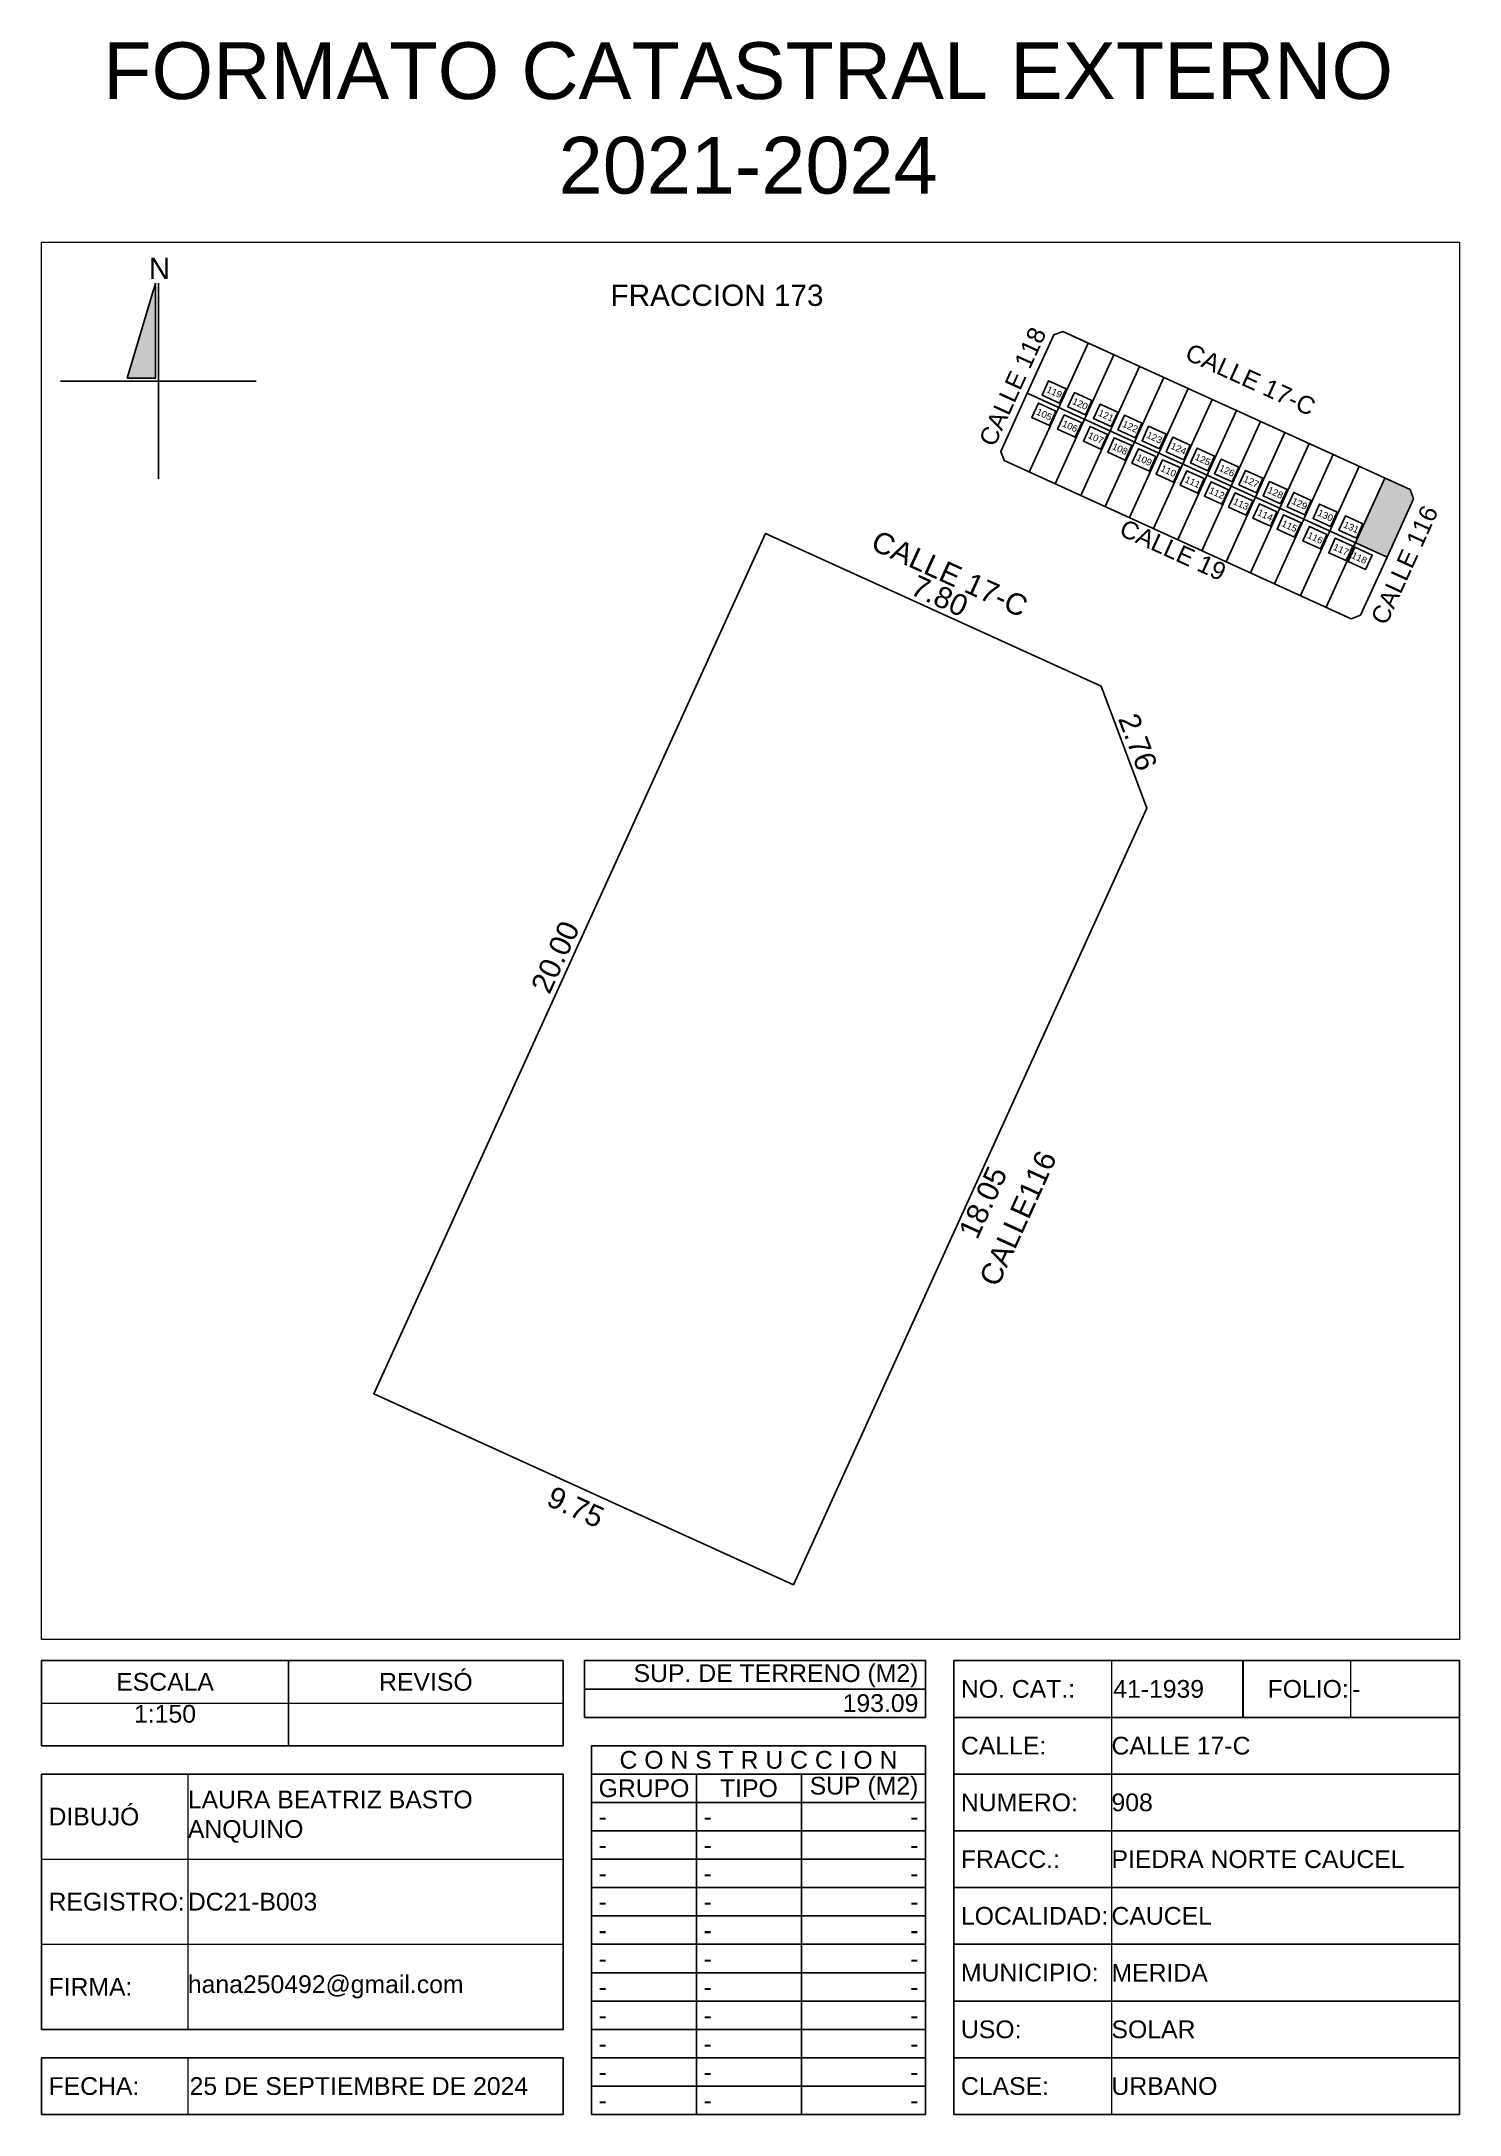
# Model space of a CAD drawing. Header units: inches. Extents: x 163.5 to 193.5, y 30.1 to 74.
import ezdxf
from ezdxf.enums import TextEntityAlignment as Align

# ---------------------------------------------------------------- set-up
doc = ezdxf.new("R2010")
doc.units = ezdxf.units.IN
doc.header["$MEASUREMENT"] = 0
doc.layers.add('_DIV LOTES', color=7, linetype='Continuous')
doc.styles.add('DATOS', font='arial.ttf')
doc.styles.add('Formato', font='arial.ttf')
doc.styles.add('Localizacion', font='arial.ttf')
doc.styles.get("Standard").update_dxf_attribs({"font": 'arial.ttf'})
doc.styles.add('Terreno', font='arial.ttf')
doc.dimstyles.new('T-100', dxfattribs={"dimscale": 0, "dimtxt": 0.45, "dimasz": 0.18, "dimexe": 0.18, "dimexo": 0.0625, "dimgap": 0.0905, "dimtad": 0, "dimzin": 1, "dimdsep": 46, "dimtxsty": 'Terreno', "dimblk": 'NONE', "dimcen": 0, "dimse1": 1, "dimse2": 1, "dimsd1": 1, "dimsd2": 1, "dimclrt": 256, "dimadec": 0, "dimazin": 0, "dimtfac": 1, "dimtix": 1, "dimtofl": 0, "dimtmove": 2, "dimatfit": 3, "dimldrblk": 'NONE', "dimfxl": 1, "dimtolj": 1, "dimarcsym": 0})
doc.dimstyles.new('U-100', dxfattribs={"dimscale": 0, "dimtxt": 0.375, "dimasz": 0.18, "dimexe": 0.18, "dimexo": 0.0625, "dimgap": 0.0905, "dimtad": 0, "dimzin": 1, "dimdsep": 46, "dimtxsty": 'Terreno', "dimblk": 'NONE', "dimcen": 0, "dimse1": 1, "dimse2": 1, "dimsd1": 1, "dimsd2": 1, "dimclrt": 256, "dimadec": 0, "dimazin": 0, "dimtfac": 1, "dimtix": 1, "dimtofl": 0, "dimtmove": 2, "dimatfit": 3, "dimldrblk": 'NONE', "dimfxl": 1, "dimtolj": 1, "dimarcsym": 0})

# ---------------------------------------------------------------- blocks, each defined once
blk = doc.blocks.new('*T4')
at = {"color": 0, "linetype": 'ByBlock', "lineweight": -2, "transparency": 16777216}
for p, q in [((0, 0), (11.036, 0)), ((0, 0), (0, -1.8)), ((5.23, 0), (5.23, -1.8)), ((11.036, 0), (11.036, -1.8)), ((0, -1.8), (11.036, -1.8))]:
    blk.add_line(p, q, dxfattribs=at)
at = {"layer": 'Defpoints', "color": 8, "linetype": 'ByBlock', "lineweight": 0, "transparency": 16777216}
blk.add_line((0, -0.9), (11.036, -0.9), dxfattribs=at)
at = {"color": 0, "lineweight": 18, "transparency": 16777216, "char_height": 0.375}
for s, insert, width, attachment_point in [('{\\C256;ESCALA}', (2.615, -0.45), 5.15762, 5), ('REVISÓ', (8.133, -0.45), 5.73486, 5), ('1:150', (2.615, -0.936), 5.15762, 2)]:
    blk.add_mtext(s, dxfattribs=dict(at, insert=insert, width=width, attachment_point=attachment_point))
blk = doc.blocks.new('*T5')
at = {"color": 0, "lineweight": -2, "transparency": 16777216}
for p, q in [((0, 0), (7.21, 0)), ((0, 0), (0, -0.6)), ((7.21, 0), (7.21, -0.6)), ((0, -0.6), (7.21, -0.6))]:
    blk.add_line(p, q, dxfattribs=at)
at = {"color": 0, "lineweight": 18, "transparency": 16777216, "insert": (7.06, -0.3), "char_height": 0.375, "width": 6.90975, "attachment_point": 6}
blk.add_mtext('193.09', dxfattribs=at)
blk = doc.blocks.new('*T6')
at = {"color": 0, "lineweight": -2, "transparency": 16777216}
for p, q in [((0, 0), (7.21, 0)), ((0, 0), (0, -0.6)), ((7.21, 0), (7.21, -0.6)), ((0, -0.6), (7.21, -0.6))]:
    blk.add_line(p, q, dxfattribs=at)
at = {"color": 0, "lineweight": 18, "transparency": 16777216, "insert": (7.06, -0.564), "char_height": 0.375, "width": 6.90975, "attachment_point": 9}
blk.add_mtext('{\\C256;  SUP. DE TERRENO (M2)   }', dxfattribs=at)
blk = doc.blocks.new('*T7')
at = {"color": 0, "lineweight": -2, "transparency": 16777216}
for p, q in [((0, 0), (3.336, 0)), ((0, 0), (0, -9.6)), ((0, -1.2), (3.336, -1.2)), ((0, -2.4), (3.336, -2.4)), ((0, -3.6), (3.336, -3.6)), ((0, -4.8), (3.336, -4.8)), ((0, -6), (3.336, -6)), ((0, -7.2), (3.336, -7.2)), ((0, -8.4), (3.336, -8.4)), ((0, -9.6), (3.336, -9.6))]:
    blk.add_line(p, q, dxfattribs=at)
at = {"layer": 'Defpoints', "color": 8, "linetype": 'ByBlock', "lineweight": 0, "transparency": 16777216}
blk.add_line((3.336, 0), (3.336, -9.6), dxfattribs=at)
at = {"color": 0, "lineweight": 18, "transparency": 16777216, "char_height": 0.375, "width": 3.03551, "attachment_point": 4, "style": 'Formato'}
for s, insert in [('NO. CAT.:', (0.15, -0.6)), ('CALLE:', (0.15, -1.8)), ('NUMERO:', (0.15, -3)), ('FRACC.:', (0.15, -4.2)), ('LOCALIDAD:', (0.15, -5.4)), ('MUNICIPIO:', (0.15, -6.6)), ('CLASE:', (0.15, -9))]:
    blk.add_mtext(s, dxfattribs=dict(at, insert=insert))
at = {"color": 0, "lineweight": 18, "transparency": 16777216, "insert": (0.15, -7.8), "char_height": 0.375, "width": 3.03551, "attachment_point": 4}
blk.add_mtext('USO:', dxfattribs=at)
blk = doc.blocks.new('*T8')
at = {"color": 0, "linetype": 'ByBlock', "lineweight": -2, "transparency": 16777216}
blk.add_line((0, 0), (7.363, 0), dxfattribs=at)
at = {"color": 0, "lineweight": -2, "transparency": 16777216}
for p, q in [((7.363, 0), (7.363, -8.4)), ((0, -1.2), (7.363, -1.2)), ((0, -2.4), (7.363, -2.4)), ((0, -3.6), (7.363, -3.6)), ((0, -4.8), (7.363, -4.8)), ((0, -6), (7.363, -6)), ((0, -7.2), (7.363, -7.2)), ((0, -8.4), (7.363, -8.4))]:
    blk.add_line(p, q, dxfattribs=at)
at = {"layer": 'Defpoints', "color": 8, "linetype": 'ByBlock', "lineweight": 0, "transparency": 16777216}
blk.add_line((0, 0), (0, -8.4), dxfattribs=at)
at = {"color": 0, "lineweight": 18, "transparency": 16777216, "char_height": 0.375, "width": 7.363, "attachment_point": 4}
for s, insert in [('CALLE 17-C', (0, -0.6)), ('908', (0, -1.8)), ('PIEDRA NORTE CAUCEL', (0, -3)), ('CAUCEL', (0, -4.2)), ('MERIDA', (0, -5.4)), ('SOLAR', (0, -6.6)), ('URBANO', (0, -7.8))]:
    blk.add_mtext(s, dxfattribs=dict(at, insert=insert))
blk = doc.blocks.new('*T9')
at = {"color": 0, "lineweight": -2, "transparency": 16777216}
for p, q in [((0, 0), (2.782, 0)), ((2.782, 0), (2.782, -1.2)), ((0, -1.2), (2.782, -1.2))]:
    blk.add_line(p, q, dxfattribs=at)
at = {"layer": 'Defpoints', "color": 8, "linetype": 'ByBlock', "lineweight": 0, "transparency": 16777216}
blk.add_line((0, 0), (0, -1.2), dxfattribs=at)
at = {"color": 0, "lineweight": 18, "transparency": 16777216, "insert": (0.036, -0.6), "char_height": 0.375, "width": 2.7103, "attachment_point": 4}
blk.add_mtext('41-1939', dxfattribs=at)
blk = doc.blocks.new('*T10')
at = {"color": 0, "lineweight": -2, "transparency": 16777216}
for p, q in [((0, 0), (2.273, 0)), ((0, 0), (0, -1.2)), ((0, -1.2), (2.273, -1.2))]:
    blk.add_line(p, q, dxfattribs=at)
at = {"layer": 'Defpoints', "color": 8, "linetype": 'ByBlock', "lineweight": 0, "transparency": 16777216}
blk.add_line((2.273, 0), (2.273, -1.2), dxfattribs=at)
at = {"color": 0, "lineweight": 18, "transparency": 16777216, "insert": (2.237, -0.6), "char_height": 0.375, "width": 2.2007, "attachment_point": 6}
blk.add_mtext(' FOLIO:', dxfattribs=at)
blk = doc.blocks.new('*T11')
at = {"color": 0, "lineweight": -2, "transparency": 16777216}
for p, q in [((0, 0), (2.308, 0)), ((2.308, 0), (2.308, -1.2)), ((0, -1.2), (2.308, -1.2))]:
    blk.add_line(p, q, dxfattribs=at)
at = {"layer": 'Defpoints', "color": 8, "linetype": 'ByBlock', "lineweight": 0, "transparency": 16777216}
blk.add_line((0, 0), (0, -1.2), dxfattribs=at)
at = {"color": 0, "lineweight": 18, "transparency": 16777216, "insert": (0.036, -0.6), "char_height": 0.375, "width": 2.236, "attachment_point": 4}
blk.add_mtext('-', dxfattribs=at)
blk = doc.blocks.new('*T12')
at = {"color": 0, "lineweight": -2, "transparency": 16777216}
for p, q in [((0, 0), (3.098, 0)), ((0, 0), (0, -1.2)), ((0, -1.2), (3.098, -1.2))]:
    blk.add_line(p, q, dxfattribs=at)
at = {"layer": 'Defpoints', "color": 8, "linetype": 'ByBlock', "lineweight": 0, "transparency": 16777216}
blk.add_line((3.098, 0), (3.098, -1.2), dxfattribs=at)
at = {"color": 0, "lineweight": 18, "transparency": 16777216, "insert": (0.15, -0.6), "char_height": 0.375, "width": 2.79829, "attachment_point": 4}
blk.add_mtext('{\\C256;FECHA:}', dxfattribs=at)
blk = doc.blocks.new('*T13')
at = {"color": 0, "lineweight": -2, "transparency": 16777216}
for p, q in [((0, 0), (7.938, 0)), ((7.938, 0), (7.938, -1.2)), ((0, -1.2), (7.938, -1.2))]:
    blk.add_line(p, q, dxfattribs=at)
at = {"layer": 'Defpoints', "color": 8, "linetype": 'ByBlock', "lineweight": 0, "transparency": 16777216}
blk.add_line((0, 0), (0, -1.2), dxfattribs=at)
at = {"color": 0, "lineweight": 18, "transparency": 16777216, "insert": (0.036, -0.6), "char_height": 0.375, "width": 7.86619, "attachment_point": 4}
blk.add_mtext('{\\C256;25 DE SEPTIEMBRE DE 2024}', dxfattribs=at)
blk = doc.blocks.new('*T14')
at = {"color": 0, "lineweight": -2, "transparency": 16777216}
for p, q in [((0, 0), (7.065, 0)), ((0, 0), (0, -7.8)), ((7.065, 0), (7.065, -7.8)), ((0, -0.6), (7.065, -0.6)), ((2.22, -0.6), (2.22, -7.8)), ((4.44, -0.6), (4.44, -7.8)), ((0, -1.2), (7.065, -1.2)), ((0, -1.8), (7.065, -1.8)), ((0, -2.4), (7.065, -2.4)), ((0, -3), (7.065, -3)), ((0, -3.6), (7.065, -3.6)), ((0, -4.2), (7.065, -4.2)), ((0, -4.8), (7.065, -4.8)), ((0, -5.4), (7.065, -5.4)), ((0, -6), (7.065, -6)), ((0, -6.6), (7.065, -6.6)), ((0, -7.2), (7.065, -7.2)), ((0, -7.8), (7.065, -7.8))]:
    blk.add_line(p, q, dxfattribs=at)
at = {"color": 0, "lineweight": 18, "transparency": 16777216, "char_height": 0.375}
for s, insert, width, attachment_point in [('{\\C256;C O N S T R U C C I O N}', (3.532, -0.3), 7.065, 5), ('GRUPO', (1.11, -0.9), 2.22, 5), ('TIPO', (3.33, -0.9), 2.22, 5), ('SUP (M2)', (6.915, -0.9), 2.325, 6), ('-', (0.15, -1.5), 1.92, 4), ('-', (2.37, -1.5), 1.92, 4), ('-', (0.15, -2.1), 1.92, 4), ('-', (2.37, -2.1), 1.92, 4), ('-', (0.15, -2.7), 1.92, 4), ('-', (2.37, -2.7), 1.92, 4), ('-', (0.15, -3.3), 1.92, 4), ('-', (2.37, -3.3), 1.92, 4), ('-', (0.15, -3.9), 1.92, 4), ('-', (2.37, -3.9), 1.92, 4), ('-', (0.15, -4.5), 1.92, 4), ('-', (2.37, -4.5), 1.92, 4), ('-', (0.15, -5.1), 1.92, 4), ('-', (2.37, -5.1), 1.92, 4), ('-', (0.15, -5.7), 1.92, 4), ('-', (2.37, -5.7), 1.92, 4), ('-', (0.15, -6.3), 1.92, 4), ('-', (2.37, -6.3), 1.92, 4), ('-', (0.15, -6.9), 1.92, 4), ('-', (2.37, -6.9), 1.92, 4), ('-', (0.15, -7.5), 1.92, 4), ('-', (2.37, -7.5), 1.92, 4), ('-', (6.915, -7.5), 2.325, 6)]:
    blk.add_mtext(s, dxfattribs=dict(at, insert=insert, width=width, attachment_point=attachment_point))
at = {"color": 0, "lineweight": 18, "transparency": 16777216, "char_height": 0.375, "width": 2.325, "attachment_point": 6, "style": 'Formato'}
for insert in [(6.915, -1.5), (6.915, -2.1), (6.915, -2.7), (6.915, -3.3), (6.915, -3.9), (6.915, -4.5), (6.915, -5.1), (6.915, -5.7), (6.915, -6.3), (6.915, -6.9)]:
    blk.add_mtext('-', dxfattribs=dict(at, insert=insert))
blk = doc.blocks.new('*T15')
at = {"color": 0, "lineweight": -2, "transparency": 16777216}
for p, q in [((0, 0), (11.036, 0)), ((0, 0), (0, -5.4)), ((11.036, 0), (11.036, -5.4)), ((0, -5.4), (11.036, -5.4))]:
    blk.add_line(p, q, dxfattribs=at)
at = {"layer": 'Defpoints', "color": 8, "linetype": 'ByBlock', "lineweight": 0, "transparency": 16777216}
for p, q in [((3.098, 0), (3.098, -5.4)), ((0, -1.8), (11.036, -1.8)), ((0, -3.6), (11.036, -3.6))]:
    blk.add_line(p, q, dxfattribs=at)
at = {"color": 0, "lineweight": 18, "transparency": 16777216, "char_height": 0.375, "width": 7.93819, "attachment_point": 4, "style": 'Formato'}
for s, insert in [('LAURA BEATRIZ BASTO ANQUINO', (3.098, -0.9)), ('DC21-B003', (3.098, -2.7)), ('hana250492@gmail.com', (3.098, -4.5))]:
    blk.add_mtext(s, dxfattribs=dict(at, insert=insert))
at = {"color": 0, "lineweight": 18, "transparency": 16777216, "char_height": 0.375, "width": 2.79829, "attachment_point": 4}
for s, insert in [('DIBUJÓ', (0.15, -0.9)), ('REGISTRO:', (0.15, -2.7)), ('FIRMA:', (0.15, -4.5))]:
    blk.add_mtext(s, dxfattribs=dict(at, insert=insert))
blk = doc.blocks.new('Norte')
blk.add_hatch(color=256).paths.add_polyline_path([(2254.291, 2179.168), (2254.691, 2179.168), (2254.691, 2180.508)])
for p, q in [((2254.731, 2180.508), (2254.731, 2177.748)), ((2253.351, 2179.128), (2256.111, 2179.128))]:
    blk.add_line(p, q)
blk.add_lwpolyline([(2254.691, 2180.508), (2254.291, 2179.168), (2254.691, 2179.168)], close=True)
at = {"insert": (2254.595, 2180.866), "char_height": 0.3, "width": 0.27128, "attachment_point": 1, "style": 'Localizacion'}
blk.add_mtext('N', dxfattribs=at)
blk = doc.blocks.new('*D21')
at = {"layer": 'Defpoints', "color": 0, "transparency": 16777216}
for p in [(183.884, 65.12), (191.129, 61.556), (191.229, 61.777)]:
    blk.add_point(p, dxfattribs=at)
at = {"transparency": 16777216, "insert": (187.456, 63.228), "char_height": 0.375, "attachment_point": 5, "rotation": 335.528, "style": 'Terreno'}
blk.add_mtext('\\A1;CALLE 19', dxfattribs=at)
blk = doc.blocks.new('_None')
blk = doc.blocks.new('*D22')
at = {"layer": 'Defpoints', "color": 0, "transparency": 16777216}
for p in [(192.544, 64.314), (192.916, 64.145), (191.423, 61.85)]:
    blk.add_point(p, dxfattribs=at)
at = {"transparency": 16777216, "insert": (192.355, 62.913), "char_height": 0.375, "attachment_point": 5, "rotation": 65.528, "style": 'Terreno'}
blk.add_mtext('\\A1;CALLE 116', dxfattribs=at)
blk = doc.blocks.new('*D23')
at = {"layer": 'Defpoints', "color": 0, "transparency": 16777216}
for p in [(184.933, 67.778), (183.504, 65.454), (183.812, 65.314)]:
    blk.add_point(p, dxfattribs=at)
at = {"transparency": 16777216, "insert": (184.065, 66.686), "char_height": 0.375, "attachment_point": 5, "rotation": 65.528, "style": 'Terreno'}
blk.add_mtext('\\A1;CALLE 118', dxfattribs=at)
blk = doc.blocks.new('*D24')
at = {"layer": 'Defpoints', "color": 0, "transparency": 16777216}
for p in [(185.127, 67.851), (192.77, 65.162), (192.472, 64.508)]:
    blk.add_point(p, dxfattribs=at)
at = {"transparency": 16777216, "insert": (189.097, 66.834), "char_height": 0.375, "attachment_point": 5, "rotation": 335.528, "style": 'Terreno'}
blk.add_mtext('\\A1;CALLE 17-C', dxfattribs=at)
blk = doc.blocks.new('*D25')
at = {"layer": 'Defpoints', "color": 0, "transparency": 16777216}
for p in [(178.531, 63.722), (178.838, 63.582), (170.553, 45.379)]:
    blk.add_point(p, dxfattribs=at)
at = {"transparency": 16777216, "insert": (174.389, 54.62), "char_height": 0.45, "attachment_point": 5, "rotation": 65.528, "style": 'Terreno'}
blk.add_mtext('\\A1;20.00', dxfattribs=at)
blk = doc.blocks.new('*D26')
at = {"layer": 'Defpoints', "color": 0, "transparency": 16777216}
for p in [(178.838, 63.582), (186.069, 60.64), (185.937, 60.351)]:
    blk.add_point(p, dxfattribs=at)
at = {"transparency": 16777216, "insert": (182.519, 62.256), "char_height": 0.45, "attachment_point": 5, "rotation": 335.528, "style": 'Terreno'}
blk.add_mtext('\\A1;7.80', dxfattribs=at)
blk = doc.blocks.new('*D27')
at = {"layer": 'Defpoints', "color": 0, "transparency": 16777216}
for p in [(185.937, 60.351), (186.904, 57.769), (187.195, 57.877)]:
    blk.add_point(p, dxfattribs=at)
at = {"transparency": 16777216, "insert": (186.711, 59.169), "char_height": 0.45, "attachment_point": 5, "rotation": 290.528, "style": 'Terreno'}
blk.add_mtext('\\A1;2.76', dxfattribs=at)
blk = doc.blocks.new('*D28')
at = {"layer": 'Defpoints', "color": 0, "transparency": 16777216}
for p in [(186.904, 57.769), (179.427, 41.34), (179.698, 41.217)]:
    blk.add_point(p, dxfattribs=at)
at = {"transparency": 16777216, "insert": (183.437, 49.431), "char_height": 0.45, "attachment_point": 5, "rotation": 65.528, "style": 'Terreno'}
blk.add_mtext('\\A1;18.05', dxfattribs=at)
blk = doc.blocks.new('*D29')
at = {"layer": 'Defpoints', "color": 0, "transparency": 16777216}
for p in [(170.553, 45.379), (170.383, 45.006), (179.427, 41.34)]:
    blk.add_point(p, dxfattribs=at)
at = {"transparency": 16777216, "insert": (174.82, 42.987), "char_height": 0.45, "attachment_point": 5, "rotation": 335.528, "style": 'Terreno'}
blk.add_mtext('\\A1;9.75', dxfattribs=at)
blk = doc.blocks.new('*D30')
at = {"layer": 'Defpoints', "color": 0, "transparency": 16777216}
for p in [(178.838, 63.582), (186.283, 61.111), (185.937, 60.351)]:
    blk.add_point(p, dxfattribs=at)
at = {"transparency": 16777216, "insert": (182.733, 62.727), "char_height": 0.45, "attachment_point": 5, "rotation": 335.528, "style": 'Terreno'}
blk.add_mtext('\\A1;CALLE 17-C', dxfattribs=at)
blk = doc.blocks.new('*D31')
at = {"layer": 'Defpoints', "color": 0, "transparency": 16777216}
for p in [(186.904, 57.769), (179.427, 41.34), (180.437, 40.88)]:
    blk.add_point(p, dxfattribs=at)
at = {"transparency": 16777216, "insert": (184.176, 49.094), "char_height": 0.45, "attachment_point": 5, "rotation": 65.528, "style": 'Terreno'}
blk.add_mtext('\\A1;CALLE116', dxfattribs=at)
blk = doc.blocks.new('*D33')
at = {"layer": 'Defpoints', "color": 0, "transparency": 16777216}
for p in [(172.822, 68.664), (182.798, 68.664), (182.798, 68.615)]:
    blk.add_point(p, dxfattribs=at)
at = {"transparency": 16777216, "insert": (177.81, 68.615), "char_height": 0.45, "attachment_point": 5, "style": 'Terreno'}
blk.add_mtext('\\A1;FRACCION 173', dxfattribs=at)

msp = doc.modelspace()

# ---------------------------------------------------------------- hatches: boundary and pattern name
h = msp.add_hatch(color=256)
h.dxf.hatch_style = 1
h.paths.add_polyline_path([(192.544, 64.314), (192.472, 64.508), (191.939, 64.75), (191.318, 63.385), (191.984, 63.082)])

# ---------------------------------------------------------------- linework, layer by layer
at = {"lineweight": 18}
msp.add_lwpolyline([(163.518, 69.739), (193.518, 69.739), (193.518, 40.189), (163.518, 40.189)], close=True, dxfattribs=at)
at = {"layer": '_DIV LOTES'}
for p, q in [((190.847, 65.247), (189.604, 62.517)), ((191.393, 64.998), (190.151, 62.268)), ((191.939, 64.75), (190.697, 62.019))]:
    msp.add_line(p, q, dxfattribs=at)
for points in [[(192.472, 64.508), (185.127, 67.851), (184.933, 67.778), (184.372, 66.546), (191.984, 63.082), (192.544, 64.314)], [(192.472, 64.508), (185.127, 67.851), (184.933, 67.778), (184.372, 66.546), (191.984, 63.082), (192.544, 64.314)], [(185.056, 66.337), (184.686, 66.505), (184.825, 66.81), (185.195, 66.641)], [(191.423, 61.85), (191.984, 63.082), (184.372, 66.546), (183.812, 65.314), (183.884, 65.12), (191.229, 61.777)], [(191.423, 61.85), (191.984, 63.082), (184.372, 66.546), (183.812, 65.314), (183.884, 65.12), (191.229, 61.777)], [(184.979, 66.168), (184.609, 66.336), (184.47, 66.032), (184.841, 65.863)], [(185.602, 66.088), (185.232, 66.256), (185.371, 66.561), (185.741, 66.393)], [(186.148, 65.839), (185.778, 66.008), (185.917, 66.313), (186.287, 66.144)], [(185.525, 65.919), (185.155, 66.088), (185.016, 65.783), (185.387, 65.615)], [(186.071, 65.671), (185.701, 65.839), (185.563, 65.535), (185.933, 65.366)], [(186.66, 65.606), (186.29, 65.775), (186.429, 66.08), (186.799, 65.911)], [(187.172, 65.373), (186.802, 65.542), (186.941, 65.847), (187.311, 65.678)], [(186.583, 65.438), (186.213, 65.606), (186.075, 65.302), (186.445, 65.133)], [(187.095, 65.205), (186.725, 65.373), (186.587, 65.069), (186.957, 64.9)], [(187.684, 65.14), (187.314, 65.309), (187.453, 65.614), (187.823, 65.445)], [(188.196, 64.907), (187.826, 65.076), (187.965, 65.381), (188.335, 65.212)], [(187.607, 64.972), (187.237, 65.14), (187.098, 64.836), (187.469, 64.667)], [(188.119, 64.739), (187.749, 64.907), (187.61, 64.603), (187.981, 64.434)], [(188.708, 64.674), (188.338, 64.843), (188.477, 65.148), (188.847, 64.979)], [(189.22, 64.441), (188.85, 64.61), (188.989, 64.915), (189.359, 64.746)], [(188.631, 64.506), (188.261, 64.674), (188.122, 64.369), (188.493, 64.201)], [(189.732, 64.208), (189.362, 64.377), (189.5, 64.682), (189.871, 64.513)], [(189.143, 64.273), (188.773, 64.441), (188.634, 64.136), (189.005, 63.968)], [(189.655, 64.04), (189.285, 64.208), (189.146, 63.903), (189.517, 63.735)], [(190.244, 63.975), (189.874, 64.144), (190.012, 64.449), (190.383, 64.28)], [(190.79, 63.727), (190.42, 63.895), (190.559, 64.2), (190.929, 64.032)], [(190.167, 63.807), (189.797, 63.975), (189.658, 63.67), (190.028, 63.502)], [(190.713, 63.558), (190.343, 63.727), (190.204, 63.422), (190.575, 63.253)], [(191.336, 63.478), (190.966, 63.647), (191.105, 63.951), (191.475, 63.783)], [(191.259, 63.31), (190.889, 63.478), (190.751, 63.173), (191.121, 63.005)], [(191.3, 63.291), (191.67, 63.123), (191.531, 62.818), (191.161, 62.986)]]:
    msp.add_lwpolyline(points, close=True, dxfattribs=at)
for points in [[(184.372, 66.546), (185.038, 66.243), (185.659, 67.608), (185.127, 67.851), (184.933, 67.778), (184.372, 66.546)], [(184.417, 64.878), (185.659, 67.608)], [(184.963, 64.629), (186.205, 67.36)], [(185.509, 64.381), (186.751, 67.111)], [(186.021, 64.148), (187.263, 66.878)], [(186.533, 63.915), (187.775, 66.645)], [(187.045, 63.682), (188.287, 66.412)], [(187.557, 63.449), (188.799, 66.179)], [(188.069, 63.216), (189.311, 65.946)], [(188.581, 62.983), (189.823, 65.713)], [(189.093, 62.75), (190.335, 65.48)], [(179.427, 41.34), (170.553, 45.379), (178.838, 63.582), (185.937, 60.351), (186.904, 57.769), (179.427, 41.34)]]:
    msp.add_lwpolyline(points, dxfattribs=at)

# ---------------------------------------------------------------- block references
at = {"lineweight": 25, "xscale": 1.5, "yscale": 1.5, "zscale": 1.5}
msp.add_blockref('Norte', (-3216.104, -3201.888), dxfattribs=at)
for name, p in [('*T4', (163.518, 39.739)), ('*T6', (175.01, 39.739)), ('*T7', (182.82, 39.739)), ('*T9', (186.155, 39.739)), ('*T10', (188.938, 39.739)), ('*T11', (191.21, 39.739)), ('*T5', (175.01, 39.139)), ('*T8', (186.155, 38.539)), ('*T14', (175.155, 37.939)), ('*T15', (163.518, 37.339)), ('*T12', (163.518, 31.339)), ('*T13', (166.617, 31.339))]:
    msp.add_blockref(name, p)

# ---------------------------------------------------------------- texts
at = {"lineweight": 18, "insert": (178.468, 72.36), "char_height": 1.2, "width": 31.23058, "attachment_point": 5, "style": 'Formato'}
msp.add_mtext('\\A1;FORMATO CATASTRAL EXTERNO 2021-2024', dxfattribs=at)
at = {"layer": '_DIV LOTES', "style": 'DATOS'}
for s, p in [('119', (184.947, 66.571)), ('105', (184.732, 66.098)), ('120', (185.493, 66.322)), ('106', (185.278, 65.849)), ('121', (186.04, 66.074)), ('122', (186.552, 65.841)), ('107', (185.824, 65.601)), ('108', (186.336, 65.368)), ('123', (187.063, 65.608)), ('124', (187.575, 65.375)), ('109', (186.848, 65.135)), ('110', (187.36, 64.902)), ('125', (188.087, 65.142)), ('126', (188.599, 64.909)), ('111', (187.872, 64.669)), ('112', (188.384, 64.436)), ('127', (189.111, 64.676)), ('128', (189.623, 64.443)), ('113', (188.896, 64.203)), ('114', (189.408, 63.97)), ('129', (190.135, 64.21)), ('130', (190.681, 63.961)), ('115', (189.92, 63.737)), ('116', (190.466, 63.488)), ('131', (191.227, 63.712)), ('117', (191.012, 63.239)), ('118', (191.398, 63.064))]:
    msp.add_text(s, height=0.1435, rotation=335.528, dxfattribs=at).set_placement(p, align=Align.MIDDLE_CENTER)

# ---------------------------------------------------------------- dimensions: what is measured, and where the dimension line sits
dim = msp.add_linear_dim(base=(182.798, 68.615), p1=(172.822, 68.664), p2=(182.798, 68.664), text='FRACCION 173', dimstyle='T-100', override={"dimscale": 1})
dim.commit()
dim.dimension.update_dxf_attribs({"geometry": '*D33', "text_midpoint": (177.81, 68.615)})
for p1, p2, distance, text, dimstyle, picture, middle in [((184.933, 67.778), (183.812, 65.314), -0.338, 'CALLE 118', 'U-100', '*D23', (184.065, 66.686)), ((185.127, 67.851), (192.472, 64.508), 0.719, 'CALLE 17-C', 'U-100', '*D24', (189.097, 66.834)), ((183.884, 65.12), (191.229, 61.777), -0.242, 'CALLE 19', 'U-100', '*D21', (187.456, 63.228)), ((191.423, 61.85), (192.544, 64.314), -0.408, 'CALLE 116', 'U-100', '*D22', (192.355, 62.913)), ((178.838, 63.582), (185.937, 60.351), 0.835, 'CALLE 17-C', 'T-100', '*D30', (182.733, 62.727)), ((186.904, 57.769), (179.427, 41.34), 1.11, 'CALLE116', 'T-100', '*D31', (184.176, 49.094))]:
    dim = msp.add_aligned_dim(p1=p1, p2=p2, distance=distance, text=text, dimstyle=dimstyle, override={"dimscale": 1})
    dim.commit()
    dim.dimension.update_dxf_attribs({"geometry": picture, "text_midpoint": middle})
for p1, p2, distance, picture, middle in [((170.553, 45.379), (178.838, 63.582), 0.337, '*D25', (174.389, 54.62)), ((178.838, 63.582), (185.937, 60.351), 0.318, '*D26', (182.519, 62.256)), ((185.937, 60.351), (186.904, 57.769), 0.31, '*D27', (186.711, 59.169)), ((186.904, 57.769), (179.427, 41.34), 0.298, '*D28', (183.437, 49.431)), ((179.427, 41.34), (170.553, 45.379), 0.41, '*D29', (174.82, 42.987))]:
    dim = msp.add_aligned_dim(p1=p1, p2=p2, distance=distance, dimstyle='T-100', override={"dimscale": 1})
    dim.commit()
    dim.dimension.update_dxf_attribs({"geometry": picture, "text_midpoint": middle})

doc.saveas('drawing.dxf')
